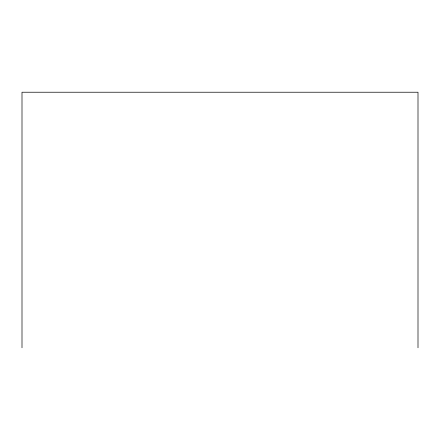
<?xml version="1.0" encoding="UTF-8"?>
<svg xmlns="http://www.w3.org/2000/svg" width="440" height="440" viewBox="0 0 440 440"><rect width="100%" height="100%" fill="white"/><g stroke="black" fill="none" stroke-linecap="round" stroke-linejoin="round"><path stroke-width="0.66" d="M418 347.77L418 92.23L22 92.23L22 347.77"/></g></svg>
